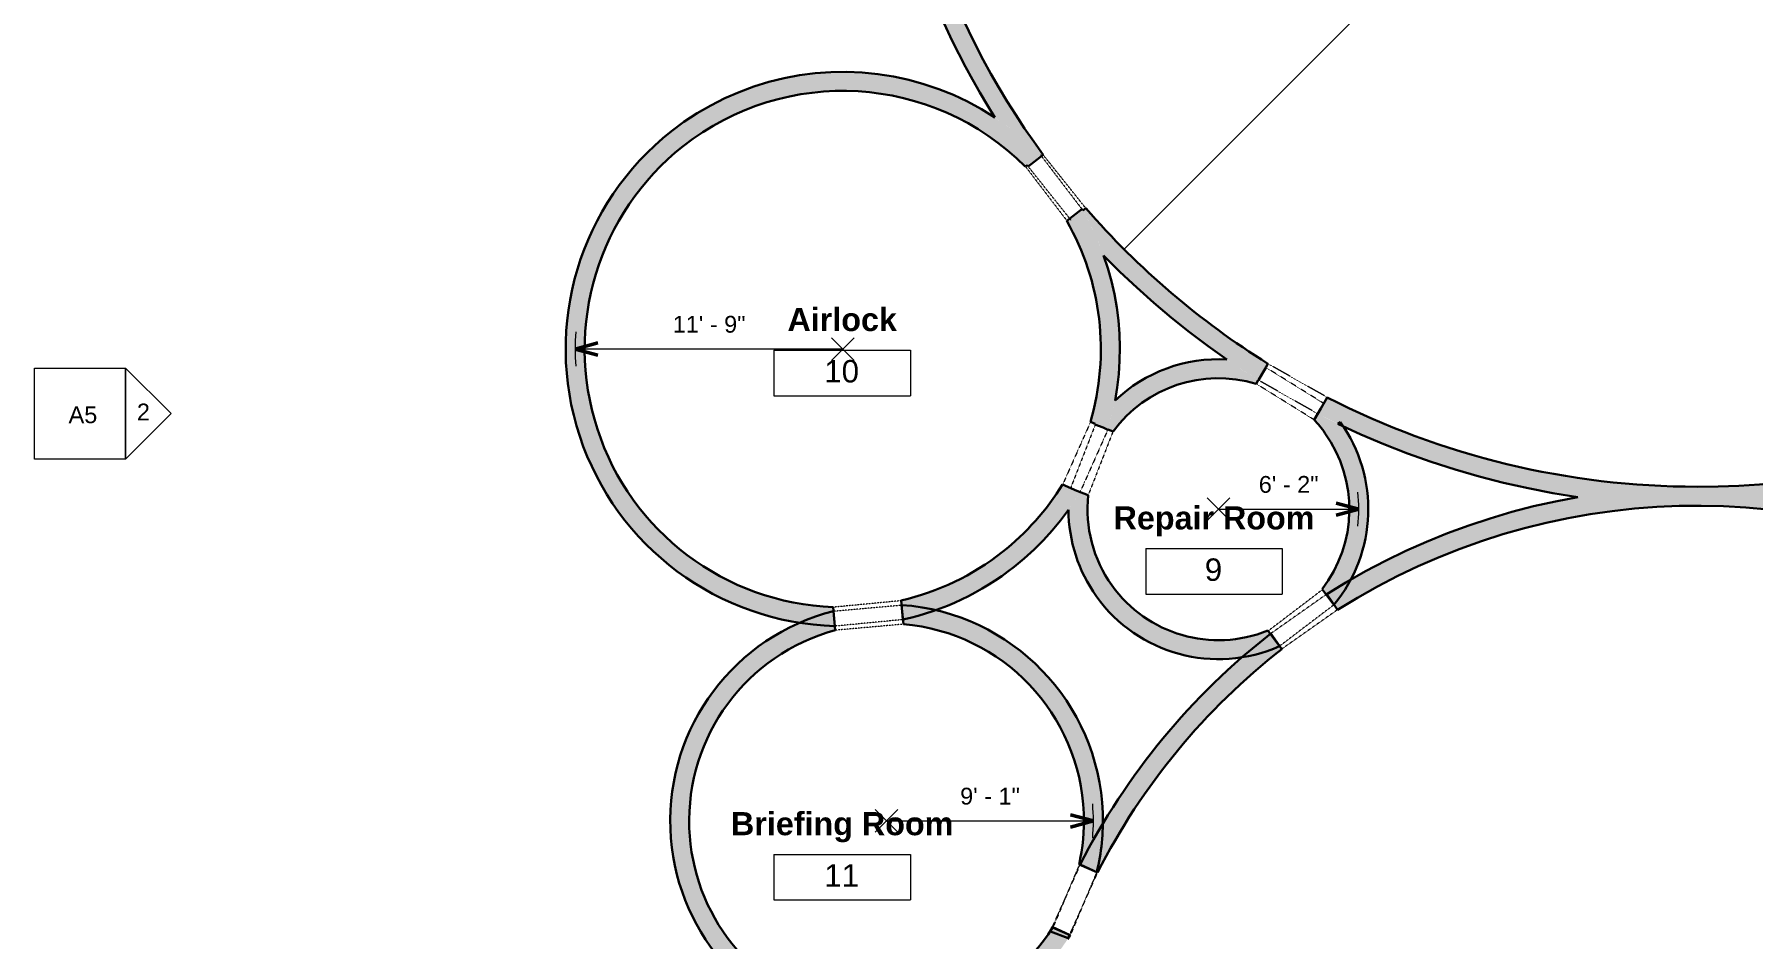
# Model space of a CAD drawing. Header units: inches. Extents: x -870 to 733, y -1250 to 961.
# Drawn here: x -870 to 35, y -272 to 204 of the extents above; entities that cross this region are included whole.
import ezdxf

# ---------------------------------------------------------------- set-up
doc = ezdxf.new("R2010")
doc.units = ezdxf.units.IN
doc.header["$MEASUREMENT"] = 0
doc.linetypes.add('Overhead', pattern=[0.15625, 0.09375, -0.0625])
for name, color, linetype, lineweight in [('A-ANNO-DIMS', 211, 'Continuous', 9), ('A-ANNO-DIMS-96', 211, 'Continuous', 9), ('A-AREA-IDEN', 2, 'Continuous', 9), ('A-DETL', 90, 'Continuous', 9), ('A-GENM', 13, 'Continuous', 9), ('A-WALL', 113, 'Continuous', 13), ('A-WALL-PATT', 111, 'Continuous', 13), ('G-ANNO-SYMB', 111, 'Continuous', 9)]:
    doc.layers.add(name, color=color, linetype=linetype, lineweight=lineweight)
doc.styles.add('Arial', font='arial.ttf', dxfattribs={"height": 8.851796})
doc.styles.add('Arial_1', font='arial.ttf', dxfattribs={"height": 11.802395})
doc.styles.add('Arial_B', font='arialbd.ttf', dxfattribs={"height": 12.177074})
doc.dimstyles.new('Arrow_-_3_32__Arial', dxfattribs={"dimscale": 12, "dimtxt": 9, "dimasz": 1, "dimexe": 0.75, "dimexo": 0, "dimgap": 0.5, "dimtad": 1, "dimjust": 3, "dimdec": 5, "dimrnd": 0.03125, "dimzin": 1, "dimdsep": 46, "dimlunit": 4, "dimtxsty": 'Arial', "dimblk1": 'OPEN30', "dimblk2": 'OPEN30', "dimsah": 1, "dimcen": 0.09, "dimazin": 0, "dimtfac": 1, "dimtdec": 4, "dimtix": 1, "dimtmove": 0, "dimatfit": 2, "dimfxl": 1, "dimtvp": 1, "dimtfill": 1, "dimfrac": 2, "dimtolj": 1, "dimtzin": 0, "dimarcsym": 2})

# ---------------------------------------------------------------- blocks, each defined once
blk = doc.blocks.new('Opening-Cased - 36_ x 84_-254266-Level 1')
at = {"layer": 'A-GENM', "linetype": 'Overhead'}
for p, q in [((-18.32, 5), (17.68, 5)), ((-18.32, -5), (17.68, -5))]:
    blk.add_line(p, q, dxfattribs=at)
blk = doc.blocks.new('Elevation - Detail Number-164347-Level 1')
at = {"layer": 'G-ANNO-SYMB'}
for p, q in [((-0.25, -0.25), (-0.25, 0.25)), ((-0.25, 0.25), (0.25, 0.25)), ((0.25, 0.25), (0.25, -0.25)), ((0.25, -0.25), (-0.25, -0.25))]:
    blk.add_line(p, q, dxfattribs=at)
blk = doc.blocks.new('Elevation - Detail Number-164074-Level 1')
at = {"layer": 'G-ANNO-SYMB'}
for p, q in [((0, 0.25), (-0.25, 0)), ((0.25, 0), (0, 0.25)), ((-0.25, 0), (0.25, 0))]:
    blk.add_line(p, q, dxfattribs=at)
blk = doc.blocks.new('Room Tag - Room Tag-60376-Level 1')
at = {"layer": 'A-AREA-IDEN'}
for p, q in [((-0.375, -0.0625), (-0.375, -0.3125)), ((-0.375, -0.0625), (0.375, -0.0625)), ((0.375, -0.0625), (0.375, -0.3125)), ((-0.375, -0.3125), (0.375, -0.3125))]:
    blk.add_line(p, q, dxfattribs=at)
blk = doc.blocks.new('DIMBLOCK9-Level 1')
at = {"layer": 'A-ANNO-DIMS-96'}
for p, q in [((-415.19, -216.08), (-427.19, -204.08)), ((-415.19, -204.08), (-427.19, -216.08)), ((-421.19, -210.08), (-312.19, -210.08))]:
    blk.add_line(p, q, dxfattribs=at)
at = {"layer": 'A-ANNO-DIMS-96', "lineweight": 50}
for q in [(-324.19, -206.86), (-324.19, -213.3)]:
    blk.add_line((-312.19, -210.08), q, dxfattribs=at)
at = {"layer": 'A-ANNO-DIMS-96'}
blk.add_arc((-421.19, -210.08), 109, 355.26989, 4.73158, dxfattribs=at)
at = {"layer": 'A-ANNO-DIMS-96', "color": 0, "insert": (-382.4, -192.6), "char_height": 8.852, "width": 37.7169, "attachment_point": 1, "rotation": 0.00074, "line_spacing_factor": 0.938532, "style": 'Arial', "bg_fill": 3, "box_fill_scale": 1.25, "bg_fill_color": 0, "bg_fill_transparency": 0}
blk.add_mtext('9\' - 1"', dxfattribs=at)
blk = doc.blocks.new('_Open30')
at = {"color": 0, "linetype": 'ByBlock', "lineweight": -2}
for p, q in [((-1, 0.268), (0, 0)), ((0, 0), (-1, -0.268)), ((0, 0), (-1, 0))]:
    blk.add_line(p, q, dxfattribs=at)
blk = doc.blocks.new('DIMBLOCK10-Level 1')
at = {"layer": 'A-ANNO-DIMS-96', "lineweight": 50}
for q in [(-573.26, 41.71), (-573.26, 35.28)]:
    blk.add_line((-585.26, 38.5), q, dxfattribs=at)
at = {"layer": 'A-ANNO-DIMS-96'}
for p, q in [((-444.26, 38.47), (-585.26, 38.5)), ((-450.26, 44.47), (-438.26, 32.47)), ((-450.26, 32.47), (-438.26, 44.47))]:
    blk.add_line(p, q, dxfattribs=at)
blk.add_arc((-444.26, 38.47), 141, 176.33004, 183.64439, dxfattribs=at)
at = {"layer": 'A-ANNO-DIMS-96', "color": 0, "insert": (-533.86, 55.97), "char_height": 8.852, "width": 45.8585, "attachment_point": 1, "rotation": 359.98721, "line_spacing_factor": 0.938532, "style": 'Arial', "bg_fill": 3, "box_fill_scale": 1.25, "bg_fill_color": 0, "bg_fill_transparency": 0}
blk.add_mtext('11\' - 9"', dxfattribs=at)
blk = doc.blocks.new('DIMBLOCK11-Level 1')
at = {"layer": 'A-ANNO-DIMS-96'}
for p, q in [((-240.32, -51.88), (-252.32, -39.88)), ((-240.32, -39.88), (-252.32, -51.88)), ((-246.32, -45.88), (-172.32, -45.86))]:
    blk.add_line(p, q, dxfattribs=at)
at = {"layer": 'A-ANNO-DIMS-96', "lineweight": 50}
for q in [(-184.32, -42.65), (-184.32, -49.08)]:
    blk.add_line((-172.32, -45.86), q, dxfattribs=at)
at = {"layer": 'A-ANNO-DIMS-96'}
blk.add_arc((-246.32, -45.88), 74, 353.04668, 6.98349, dxfattribs=at)
at = {"layer": 'A-ANNO-DIMS-96', "color": 0, "insert": (-225.04, -28.39), "char_height": 8.852, "width": 37.7169, "attachment_point": 1, "rotation": 0.01509, "line_spacing_factor": 0.938532, "style": 'Arial', "bg_fill": 3, "box_fill_scale": 1.25, "bg_fill_color": 0, "bg_fill_transparency": 0}
blk.add_mtext('6\' - 2"', dxfattribs=at)

msp = doc.modelspace()

# ---------------------------------------------------------------- hatches: boundary and pattern name
at = {"layer": 'A-WALL-PATT'}
h = msp.add_hatch(color=256, dxfattribs=at)
h.paths.add_polyline_path([(-56.935182, -39.49998), (-44.452734, -37.539484), (-31.909907, -36.012213), (-19.321734, -34.919995), (-6.703298, -34.26414), (5.930277, -34.045435), (-8.520114, -33.800852), (-22.95395, -33.067384), (-37.354698, -31.845871), (-51.705858, -30.137713), (-65.990992, -27.944865), (-80.830345, -25.127474), (-94.297812, -22.115705), (-108.287071, -18.48607), (-122.145484, -14.385094), (-136.751923, -9.485375), (-149.406437, -4.788447), (-162.777746, 0.696231), (-175.955787, 6.630275), (-188.925461, 13.006886), (-193.864155, 4.301529), (-180.913132, -2.087886), (-167.758062, -8.045882), (-154.41331, -13.565954), (-140.893449, -18.642072), (-127.213246, -23.268694), (-113.387638, -27.440766), (-99.431726, -31.153732), (-85.36075, -34.403537), (-71.190077, -37.186633)], flags=0)
h.paths.add_polyline_path([(-225.176219, 22.065386), (-220.237525, 30.770742), (-232.048898, 38.419788), (-243.601816, 46.453872), (-254.883732, 54.86427), (-265.882394, 63.641847), (-276.585857, 72.77707), (-286.982496, 82.260019), (-297.06102, 92.080394), (-306.810484, 102.22753), (-316.220299, 112.690408), (-317.796491, 111.431854), (-314.658355, 105.700043), (-311.779841, 99.833552), (-309.166716, 93.844133), (-306.824215, 87.743785), (-297.514289, 78.486143), (-287.930458, 69.512357), (-278.081373, 60.830527), (-267.975924, 52.448489), (-257.623232, 44.37381), (-247.032644, 36.613779), (-236.213718, 29.175399)], flags=0)
h.paths.add_polyline_path([(-346.504477, 134.577448), (-338.683195, 140.822566), (-346.873229, 152.416261), (-354.673382, 164.275773), (-362.075035, 176.387997), (-369.070008, 188.739546), (-375.650571, 201.316772), (-381.809452, 214.105776), (-387.539844, 227.092424), (-392.835415, 240.262365), (-397.690313, 253.601045), (-402.099173, 267.093724), (-406.057123, 280.72549), (-409.559788, 294.48128), (-412.603299, 308.345892), (-415.184291, 322.304005), (-417.299912, 336.340193), (-418.947825, 350.438945), (-420.126208, 364.58468), (-420.833759, 378.761767), (-421.069696, 392.954539), (-431.069696, 392.954539), (-430.831901, 378.540077), (-430.118773, 364.141304), (-428.931089, 349.773888), (-427.270142, 335.453465), (-425.137739, 321.195622), (-422.536201, 307.015875), (-419.468359, 292.929655), (-415.937551, 278.952294), (-411.947622, 265.099002), (-407.502912, 251.384856), (-402.608259, 237.824782), (-397.268989, 224.433537), (-391.490915, 211.225695), (-385.280323, 198.21563), (-378.643974, 185.417501), (-371.589089, 172.845237), (-364.123346, 160.512519), (-357.72915, 156.065482), (-351.027962, 150.804021), (-345.696996, 146.181041), (-340.09328, 140.771767), (-347.110663, 135.406347), (-346.807813, 134.991719)], flags=0)
msp.add_hatch(color=256, dxfattribs=at).paths.add_polyline_path([(68.795737, -39.49998), (82.716368, -37.24643), (96.557039, -34.544896), (110.303337, -31.398193), (123.940948, -27.809598), (137.45567, -23.782846), (150.833431, -19.322132), (164.060299, -14.432099), (177.122501, -9.117842), (191.045031, -2.881998), (202.698684, 2.760778), (215.186031, 9.312771), (227.455474, 16.264263), (231.954295, 22.536427), (236.847045, 28.506387), (242.113482, 34.149443), (247.731814, 39.442247), (253.678797, 44.3629), (259.929826, 48.891043), (266.459036, 53.007941), (273.239414, 56.69656), (280.242905, 59.94164), (287.440534, 62.729753), (294.80252, 65.049363), (305.349081, 74.650664), (315.576708, 84.591012), (325.474509, 94.859821), (335.031941, 105.446153), (344.238822, 116.33873), (353.085346, 127.525951), (361.56209, 138.995899), (369.703507, 150.804021), (377.370525, 162.734819), (384.685377, 174.978505), (391.596789, 187.454373), (398.097401, 200.149134), (404.180286, 213.049266), (409.838967, 226.141028), (415.067415, 239.410475), (419.860061, 252.843474), (424.211801, 266.425714), (428.117999, 280.14273), (431.574494, 293.97991), (434.577605, 307.922515), (437.124132, 321.955693), (439.211364, 336.064498), (440.837076, 350.2339), (441.999538, 364.448807), (442.69751, 378.694078), (442.930251, 392.954539), (432.930251, 392.954539), (432.681319, 378.376285), (431.934815, 363.81503), (430.691609, 349.28775), (428.95315, 334.811383), (426.721465, 320.402809), (423.999157, 306.078826), (420.789399, 291.856137), (417.095933, 277.751324), (412.923067, 263.780833), (408.275666, 249.960953), (403.159148, 236.307797), (397.579479, 222.837284), (391.543164, 209.56512), (385.057242, 196.50678), (378.129275, 183.677489), (370.76734, 171.092206), (362.980022, 158.765604), (354.7764, 146.712056), (346.166039, 134.945616), (337.158978, 123.480003), (327.765719, 112.328585), (317.997215, 101.504365), (307.864854, 91.019962), (297.380451, 80.887601), (286.556231, 71.119097), (275.404813, 61.725838), (263.939199, 52.718777), (252.172759, 44.108416), (240.119212, 35.904794), (227.79261, 28.117476), (215.207327, 20.755541), (202.378036, 13.827574), (189.319696, 7.341652), (176.047532, 1.305337), (162.577019, -4.274332), (148.923863, -9.39085), (135.103982, -14.038251), (121.133491, -18.211117), (107.028679, -21.904583), (92.805989, -25.114341), (78.482007, -27.836649), (64.073433, -30.068334), (49.597066, -31.806793), (35.069786, -33.049999), (20.50853, -33.796503), (5.930277, -34.045435), (18.563853, -34.26414), (31.182288, -34.919995), (43.770462, -36.012213), (56.313289, -37.539484)], flags=0)
h = msp.add_hatch(color=256, dxfattribs=at)
h.paths.add_polyline_path([(-353.935659, -76.237861), (-348.137469, -71.424765), (-342.595341, -66.318914), (-337.324039, -60.933911), (-332.337603, -55.284101), (-327.64932, -49.384534), (-323.271677, -43.250927), (-319.216336, -36.899619), (-328.427411, -32.799015), (-332.80792, -39.471522), (-337.57233, -45.875553), (-342.704229, -51.989048), (-348.18594, -57.790949), (-353.99858, -63.261271), (-360.122128, -68.38117)], flags=0)
h.paths.add_polyline_path([(-304.575102, -4.011411), (-302.452397, 3.725934), (-300.757933, 11.568201), (-299.496826, 19.491709), (-298.672885, 27.47253), (-298.288971, 35.539507), (-298.345126, 43.509601), (-298.842297, 51.517422), (-299.778611, 59.48584), (-301.15124, 67.390791), (-302.956039, 75.208404), (-305.187557, 82.91507), (-307.839055, 90.487516), (-310.902527, 97.902872), (-314.36872, 105.138746), (-318.227167, 112.173287), (-326.236808, 106.049195), (-322.543294, 99.14521), (-319.253217, 92.04011), (-316.377483, 84.757446), (-313.925623, 77.321356), (-311.905765, 69.756488), (-310.324603, 62.087917), (-309.187379, 54.341061), (-308.497862, 46.541598), (-308.258337, 38.715381), (-308.469599, 30.88835), (-309.130947, 23.086448), (-310.240189, 15.335536), (-311.793649, 7.661305), (-313.786176, 0.089193), (-307.112072, -2.881998)], flags=0)
h.paths.add_polyline_path([(-348.102921, 134.647676), (-340.09328, 140.771767), (-346.248131, 146.682778), (-352.737815, 152.224099), (-359.540161, 157.3768), (-366.631931, 162.123276), (-373.988897, 166.447313), (-381.585925, 170.334138), (-389.39706, 173.770472), (-397.395619, 176.744577), (-405.554275, 179.246291), (-413.845156, 181.267067), (-422.239936, 182.800003), (-430.709938, 183.839861), (-439.226225, 184.383089), (-447.759703, 184.427831), (-456.281217, 183.973933), (-464.761657, 183.022948), (-473.172051, 181.578123), (-481.483665, 179.644394), (-489.668105, 177.228368), (-497.69741, 174.338299), (-505.54415, 170.98406), (-513.181516, 167.177111), (-520.583419, 162.930456), (-528.202973, 157.904052), (-534.580573, 153.177515), (-528.394103, 145.320824), (-521.778233, 150.213424), (-514.878588, 154.69697), (-507.720428, 158.75505), (-500.329954, 162.372809), (-492.734222, 165.537003), (-484.961035, 168.236049), (-477.03885, 170.460067), (-468.996666, 172.200916), (-460.863923, 173.452223), (-452.670393, 174.209407), (-444.446067, 174.469697), (-436.221054, 174.23214), (-428.025462, 173.497605), (-419.889291, 172.268782), (-411.842326, 170.550168), (-403.914024, 168.348056), (-396.133407, 165.670505), (-388.528958, 162.527318), (-381.128513, 158.93), (-373.959164, 154.891721), (-367.047153, 150.427262), (-360.417785, 145.552967), (-354.095326, 140.286679)], flags=0)
h = msp.add_hatch(color=256, dxfattribs=at)
h.paths.add_polyline_path([(-448.384407, -107.471852), (-449.344187, -97.435036), (-457.409053, -96.892845), (-465.427465, -95.872492), (-473.371096, -94.377583), (-481.211888, -92.413399), (-488.922143, -89.986877), (-496.474624, -87.106589), (-503.842654, -83.78271), (-511.000205, -80.026981), (-517.921993, -75.852669), (-524.583569, -71.27452), (-530.961399, -66.308705), (-537.032955, -60.972766), (-542.776789, -55.285552), (-548.172612, -49.267152), (-553.201363, -42.938827), (-557.845278, -36.322931), (-562.087953, -29.442833), (-565.914402, -22.322838), (-569.311106, -14.988097), (-572.266068, -7.464518), (-574.76885, 0.221321), (-576.81061, 8.04227), (-578.384137, 15.970703), (-579.48387, 23.978613), (-580.105927, 32.037713), (-580.24811, 40.119533), (-579.909916, 48.195526), (-579.092539, 56.237163), (-577.798868, 64.216039), (-576.033472, 72.103967), (-573.802588, 79.873085), (-571.114095, 87.495948), (-567.977491, 94.945629), (-564.403855, 102.195813), (-560.405812, 109.220888), (-555.997484, 115.99604), (-551.194443, 122.497334), (-546.013655, 128.701807), (-540.473422, 134.58754), (-534.593315, 140.133743), (-528.394103, 145.320824), (-534.580573, 153.177515), (-541.104825, 147.725101), (-547.300614, 141.90214), (-553.146928, 135.728382), (-558.623938, 129.224764), (-563.713069, 122.413345), (-568.397059, 115.317225), (-572.660024, 107.960473), (-576.487505, 100.368038), (-579.866521, 92.565671), (-582.785612, 84.579834), (-585.234877, 76.437612), (-587.20601, 68.166619), (-588.692325, 59.794908), (-589.688782, 51.350871), (-590.192001, 42.863148), (-590.200274, 34.360524), (-589.713575, 25.871837), (-588.733554, 17.425877), (-587.263534, 9.051289), (-585.308501, 0.776476), (-582.875087, -7.370497), (-579.971543, -15.362), (-576.607718, -23.170928), (-572.795021, -30.770798), (-568.546381, -38.135833), (-563.876209, -45.241055), (-558.800345, -52.062365), (-553.336002, -58.57663), (-547.501714, -64.761754), (-541.317269, -70.596762), (-534.80364, -76.061863), (-527.982921, -81.138522), (-520.878242, -85.80952), (-513.513702, -90.059017), (-505.914276, -93.8726), (-498.105739, -97.237334), (-490.114575, -100.141807), (-481.967885, -102.57617), (-473.693299, -104.532166), (-465.318883, -106.003161), (-456.873037, -106.984165)], flags=0)
h.paths.add_polyline_path([(-412.547884, -104.044949), (-404.619512, -102.046297), (-396.815458, -99.606942), (-389.160199, -96.734535), (-381.677745, -93.438085), (-374.391563, -89.72793), (-367.324504, -85.615706), (-360.438238, -81.069361), (-353.935659, -76.237861), (-360.122128, -68.38117), (-366.108458, -72.8344), (-372.329994, -76.952637), (-378.768012, -80.723488), (-385.403135, -84.135602), (-392.215395, -87.178711), (-399.184287, -89.843656), (-406.288838, -92.122416), (-413.507665, -94.008133)], flags=0)
h = msp.add_hatch(color=256, dxfattribs=at)
h.paths.add_polyline_path([(-310.604012, -91.794689), (-302.466526, -85.98252), (-305.522054, -81.316729), (-308.190773, -76.419405), (-310.455248, -71.322542), (-312.300683, -66.059442), (-313.715021, -60.664491), (-314.689022, -55.172936), (-315.216321, -49.620656), (-315.293475, -44.043928), (-314.919979, -38.479186), (-320.895212, -36.152214), (-319.216336, -36.899619), (-322.178168, -41.608174), (-325.317214, -46.200486), (-325.058253, -52.277931), (-324.332446, -58.317435), (-323.144097, -64.28319), (-321.500251, -70.139825), (-319.410655, -75.852617), (-316.887697, -81.387695), (-313.946337, -86.712242)], flags=0)
h.paths.add_polyline_path([(-190.169214, -5.774579), (-183.368509, -0.9172), (-188.63383, 1.656973), (-193.864155, 4.301529), (-192.673502, 6.461667), (-195.91174, 1.240683), (-192.673502, -2.501423), (-192.382324, -2.881998)], flags=0)
h.paths.add_polyline_path([(-301.855968, -4.933223), (-298.325425, -0.533051), (-294.447223, 3.563997), (-290.247287, 7.330532), (-285.753693, 10.741375), (-280.996479, 13.773727), (-276.007445, 16.407317), (-270.819944, 18.624539), (-265.468651, 20.410572), (-259.98934, 21.753477), (-254.418637, 22.644276), (-248.59508, 23.076021), (-243.152378, 23.048801), (-237.532134, 22.559823), (-231.97062, 21.61335), (-226.505014, 20.215707), (-225.307155, 22.147006), (-233.643341, 27.47751), (-241.856701, 32.995388), (-247.725863, 33.108903), (-253.587251, 32.786285), (-259.408501, 32.029316), (-265.15747, 30.842175), (-270.802415, 29.231417), (-276.312168, 27.205937), (-281.656307, 24.776917), (-286.805322, 21.95777), (-291.730785, 18.764062), (-296.405498, 15.213427), (-300.803649, 11.32547), (-302.466551, 3.668217), (-304.516659, -3.897054)], flags=0)
h.paths.add_polyline_path([(-307.034781, -2.916406), (-311.334238, -1.002366), (-311.464303, -1.19139), (-307.123135, -2.881998)], flags=0)
h.paths.add_polyline_path([(-223.229796, 25.496316), (-221.070131, 28.978325), (-221.224883, 29.030342)], flags=0)
h = msp.add_hatch(color=256, dxfattribs=at)
h.paths.add_polyline_path([(-249.227403, -124.824953), (-243.213438, -124.817529), (-237.217464, -124.352638), (-231.274228, -123.432974), (-225.418174, -122.063867), (-219.683237, -120.253252), (-214.102654, -118.01162), (-220.342021, -109.802373), (-225.766214, -111.746823), (-231.333732, -113.231913), (-237.005747, -114.247287), (-242.742705, -114.785865), (-248.504595, -114.84389), (-254.251236, -114.420957), (-259.94255, -113.520017), (-265.538846, -112.147351), (-271.001098, -110.312533), (-276.291211, -108.028359), (-281.372293, -105.310758), (-286.208908, -102.178683), (-290.767328, -98.653976), (-295.015761, -94.761218), (-298.924581, -90.527558), (-302.466526, -85.98252), (-310.604012, -91.794689), (-306.924848, -96.551956), (-302.894456, -101.01556), (-298.53619, -105.159634), (-293.875309, -108.960163), (-288.938824, -112.395121), (-283.755341, -115.444602), (-278.354901, -118.090935), (-272.7688, -120.318782), (-267.029411, -122.115234), (-261.169994, -123.469879), (-255.224506, -124.374866)], flags=0)
h.paths.add_polyline_path([(-185.441388, -96.227868), (-181.74266, -91.387254), (-178.427928, -86.276022), (-175.516905, -80.924567), (-173.0269, -75.36471), (-170.97272, -69.629514), (-169.36658, -63.753082), (-168.218031, -57.77036), (-167.533903, -51.716922), (-167.318265, -45.628767), (-167.572398, -39.542097), (-168.294791, -33.493107), (-169.481149, -27.517767), (-171.124417, -21.65161), (-173.214823, -15.929518), (-175.739936, -10.385518), (-178.684742, -5.052578), (-182.031728, 0.037591), (-190.169214, -5.774579), (-186.962034, -10.694963), (-184.184921, -15.870274), (-181.857996, -21.263011), (-179.998121, -26.834102), (-178.618771, -32.543181), (-177.72994, -38.348883), (-177.338068, -44.209142), (-177.445994, -50.081496), (-178.052937, -55.923397), (-179.154499, -61.692518), (-180.742698, -67.347058), (-182.806027, -72.846045), (-185.329536, -78.149638), (-188.294941, -83.219408), (-191.680755, -88.018622)], flags=0)
h = msp.add_hatch(color=256, dxfattribs=at)
h.paths.add_polyline_path([(-325.4928, -271.83009), (-324.801935, -270.044646), (-333.933526, -265.937976), (-334.828661, -268.24656)], flags=0)
h.paths.add_polyline_path([(-310.036421, -237.212046), (-303.99018, -225.91453), (-297.540161, -214.842576), (-290.694767, -204.010609), (-283.462917, -193.432743), (-275.854033, -183.122758), (-267.878028, -173.094086), (-259.545294, -163.359794), (-250.866686, -153.932563), (-241.853512, -144.824677), (-232.517514, -136.048), (-222.870856, -127.613967), (-212.926106, -119.533568), (-218.691133, -111.347291), (-228.992327, -119.695529), (-238.98351, -128.412405), (-248.651497, -137.486417), (-257.983531, -146.905589), (-266.967297, -156.657493), (-275.590938, -166.72926), (-283.843076, -177.107597), (-291.71282, -187.778811), (-299.189786, -198.728818), (-306.264106, -209.943168), (-312.926445, -221.407064), (-319.168011, -233.105377), (-318.488372, -233.411025)], flags=0)
h.paths.add_polyline_path([(236.492847, -129.108587), (236.240478, -128.816508), (232.292725, -123.984394), (228.601485, -118.953607), (225.176737, -113.737749), (222.027742, -108.350923), (219.163014, -102.807692), (214.782531, -99.703262), (209.465302, -108.187232), (218.696868, -114.870528), (227.709146, -121.84671)], flags=0)
h.paths.add_polyline_path([(-183.492376, -98.805434), (-172.267438, -92.0103), (-160.79905, -85.634632), (-149.102879, -79.68714), (-136.751923, -73.990487), (-125.091395, -69.10859), (-112.808886, -64.491984), (-100.364158, -60.33244), (-87.774212, -56.635638), (-75.056249, -53.406631), (-62.227643, -50.649829), (-49.305922, -48.368999), (-36.308737, -46.567257), (-23.253847, -45.247064), (-10.159086, -44.410224), (2.957657, -44.057881), (16.07846, -44.190515), (29.185399, -44.807945), (42.260568, -45.909328), (55.286102, -47.493159), (68.244208, -49.557275), (81.117181, -52.098855), (93.887436, -55.114427), (106.537525, -58.599871), (119.050166, -62.550426), (131.408265, -66.960695), (143.594938, -71.824651), (155.593536, -77.135651), (167.387667, -82.886438), (178.961218, -89.069156), (184.278447, -80.585185), (173.433612, -74.74984), (162.398094, -69.283669), (151.184455, -64.192894), (139.805461, -59.483312), (128.274064, -55.160283), (116.603393, -51.228728), (104.806733, -47.693124), (92.897514, -44.557494), (80.889291, -41.82541), (68.795962, -39.500022), (56.313412, -37.539501), (43.770481, -36.012213), (31.012812, -34.911185), (18.563661, -34.264136), (5.92998, -34.045443), (-6.703531, -34.264153), (-19.321901, -34.920008), (-31.910011, -36.012224), (-44.452773, -37.53949), (-56.935157, -39.499977), (-68.618723, -41.739618), (-80.830345, -44.516841), (-91.735903, -47.354779), (-103.144986, -50.724337), (-114.438201, -54.463906), (-125.603553, -58.569515), (-136.751923, -63.091255), (-147.503369, -67.86102), (-158.214571, -73.037047), (-168.751406, -78.559383), (-179.102682, -84.422162), (-189.257404, -90.619156)], flags=0)
h = msp.add_hatch(color=256, dxfattribs=at)
h.paths.add_polyline_path([(-535.109823, -214.327381), (-525.116763, -213.954902), (-525.142084, -206.959855), (-524.697124, -199.978929), (-523.783896, -193.043705), (-522.406531, -186.185558), (-520.571259, -179.435514), (-518.286385, -172.824109), (-515.562244, -166.381255), (-512.41116, -160.136098), (-508.847389, -154.11689), (-504.887054, -148.350864), (-500.54807, -142.864104), (-495.850068, -137.681431), (-490.8143, -132.826294), (-485.463549, -128.320655), (-479.822021, -124.184898), (-473.915239, -120.437734), (-467.769924, -117.096114), (-461.413878, -114.175157), (-454.875855, -111.688075), (-448.185433, -109.646121), (-449.082985, -99.546411), (-456.18238, -101.584767), (-463.134875, -104.078583), (-469.911285, -107.01739), (-476.483161, -110.388852), (-482.822916, -114.178815), (-488.903935, -118.371369), (-494.700692, -122.948915), (-500.188852, -127.892235), (-505.345375, -133.180579), (-510.148615, -138.791746), (-514.578409, -144.70218), (-518.61616, -150.887071), (-522.244918, -157.320455), (-525.449451, -163.975324), (-528.216304, -170.823742), (-530.533865, -177.83696), (-532.392403, -184.985537), (-533.784116, -192.239463), (-534.703162, -199.568287), (-535.145684, -206.941243)], flags=0)
h.paths.add_polyline_path([(-317.261103, -206.207338), (-307.268042, -205.834859), (-307.768656, -198.598927), (-308.728408, -191.409476), (-310.143413, -184.29561), (-312.007944, -177.286126), (-314.314452, -170.409401), (-317.0536, -163.693272), (-320.551741, -156.568016), (-323.783758, -150.85079), (-327.747523, -144.776426), (-332.08955, -138.966424), (-336.792262, -133.444301), (-341.836621, -128.232414), (-347.202208, -123.35186), (-352.867302, -118.822396), (-358.80897, -114.662358), (-365.003159, -110.888586), (-371.424794, -107.516357), (-378.047881, -104.559323), (-384.845608, -102.029453), (-391.790457, -99.936989), (-398.854314, -98.290401), (-406.008584, -97.096355), (-413.224307, -96.359685), (-412.326755, -106.459395), (-405.207418, -107.316383), (-398.164057, -108.661915), (-391.230157, -110.489595), (-384.438681, -112.790735), (-377.821917, -115.554394), (-371.411319, -118.767434), (-365.237365, -122.414581), (-359.329405, -126.478495), (-353.715526, -130.939857), (-348.422417, -135.777458), (-343.47524, -140.968299), (-338.897515, -146.487703), (-334.711005, -152.309431), (-330.935612, -158.405807), (-327.589283, -164.747847), (-324.687929, -171.305402), (-322.245342, -178.047298), (-320.273133, -184.941482), (-318.780679, -191.955181), (-317.775076, -199.055051)], flags=0)
h = msp.add_hatch(color=256, dxfattribs=at)
h.paths.add_polyline_path([(-444.169451, -321.740852), (-439.048485, -319.449105), (-433.751385, -317.600557), (-428.316429, -316.208564), (-422.782888, -315.283186), (-417.190749, -314.83111), (-411.580419, -314.855601), (-405.99244, -315.356484), (-400.46719, -316.330138), (-395.044593, -317.769528), (-389.763835, -319.664254), (-383.37233, -317.626016), (-377.111786, -315.215344), (-371.003883, -312.440588), (-365.069773, -309.311357), (-359.330006, -305.838487), (-353.80446, -302.034004), (-348.512269, -297.911084), (-343.47153, -293.483751), (-338.550597, -288.610768), (-333.934655, -283.447956), (-329.640742, -278.014371), (-325.684705, -272.330067), (-324.348505, -270.230365), (-333.698463, -266.307606), (-337.749866, -272.161086), (-342.192213, -277.723698), (-347.00469, -282.969378), (-352.164749, -287.873549), (-357.648212, -292.413233), (-363.429388, -296.567159), (-369.481189, -300.315865), (-375.775261, -303.641787), (-382.282113, -306.529341), (-388.971259, -308.964999), (-395.811357, -310.937348), (-402.770358, -312.437146), (-409.815658, -313.457368), (-416.914245, -313.993232), (-424.032862, -314.042228), (-431.138153, -313.604127), (-438.196828, -312.680981), (-445.175815, -311.277115), (-452.042414, -309.399108), (-458.764453, -307.055757), (-465.310436, -304.258044), (-471.649693, -301.019075), (-477.752522, -297.354027), (-483.590329, -293.280073), (-489.135762, -288.816299), (-494.362838, -283.983621), (-499.247066, -278.804681), (-503.765561, -273.303746), (-507.897154, -267.506588), (-511.622485, -261.44037), (-514.924101, -255.133514), (-517.786532, -248.61557), (-520.196366, -241.917078), (-522.142312, -235.069422), (-523.615253, -228.104687), (-524.608287, -221.055504), (-525.116763, -213.954902), (-535.109823, -214.327381), (-534.612366, -221.532089), (-533.659721, -228.690842), (-532.25571, -235.774912), (-530.405968, -242.755867), (-528.117919, -249.605693), (-525.400744, -256.2969), (-522.265349, -262.802634), (-518.724316, -269.096788), (-514.791856, -275.154101), (-510.48375, -280.950264), (-505.817288, -286.462017), (-500.811198, -291.66724), (-495.485569, -296.545042), (-489.861774, -301.07585), (-483.962383, -305.241479), (-477.81107, -309.025213), (-471.432523, -312.411866), (-464.852339, -315.387848), (-458.096926, -317.941215), (-451.193395, -320.061719)], flags=0)
h.paths.add_polyline_path([(-310.420884, -237.033658), (-309.102814, -230.88261), (-308.126045, -224.668221), (-307.493552, -218.409415), (-307.207261, -212.125249), (-307.268042, -205.834859), (-317.261103, -206.207338), (-317.229351, -212.980304), (-317.638524, -219.740973), (-318.486887, -226.460671), (-319.770841, -233.110899), (-319.055487, -233.411025)], flags=0)

# ---------------------------------------------------------------- linework, layer by layer
at = {"layer": 'A-DETL'}
msp.add_line((-295.988711, 91.03555), (307.864854, 694.889115), dxfattribs=at)
at = {"layer": 'A-WALL', "lineweight": 30}
for p, q in [((-346.504477, 134.577448), (-338.683195, 140.822566)), ((-348.102921, 134.647676), (-347.110663, 135.406347)), ((-318.227167, 112.173287), (-326.236808, 106.049195)), ((-316.220299, 112.690408), (-317.796491, 111.431854)), ((-223.229796, 25.496316), (-221.070131, 28.978325)), ((-221.224883, 29.030342), (-220.237525, 30.770742)), ((-226.505014, 20.215707), (-225.307155, 22.147006)), ((-225.176219, 22.065386), (-223.229796, 25.496316)), ((-188.925461, 13.006886), (-192.265278, 7.119844)), ((-313.786176, 0.089193), (-311.334238, -1.002366)), ((-192.265278, 7.119844), (-195.91174, 1.240683)), ((-182.031728, 0.037591), (-183.368509, -0.9172)), ((-311.464303, -1.19139), (-307.034781, -2.916406)), ((-307.034781, -2.916406), (-304.575102, -4.011411)), ((-304.537869, -3.888794), (-301.855968, -4.933223)), ((-320.895212, -36.152214), (-328.427411, -32.799015)), ((-314.919979, -38.479186), (-320.895212, -36.152214)), ((-191.680755, -88.018622), (-185.441388, -96.227868)), ((-448.384407, -107.471852), (-449.344187, -97.435036)), ((-448.185433, -109.646121), (-449.082985, -99.546411)), ((-413.507665, -94.008133), (-412.547884, -104.044949)), ((-413.224307, -96.359685), (-412.326755, -106.459395)), ((-189.257404, -90.619156), (-183.492376, -98.805434)), ((-214.102654, -118.01162), (-220.342021, -109.802373)), ((-212.926106, -119.533568), (-218.691133, -111.347291)), ((-319.770841, -233.110899), (-310.420884, -237.033658)), ((-319.168011, -233.105377), (-310.036421, -237.212046)), ((-334.828661, -268.24656), (-325.4928, -271.83009)), ((-324.801935, -270.044646), (-333.933526, -265.937976)), ((-324.348505, -270.230365), (-333.698463, -266.307606))]:
    msp.add_line(p, q, dxfattribs=at)
at = {"layer": 'A-WALL', "lineweight": 30, "flags": 128}
for points in [[(-364.123643, 160.512674), (-371.171972, 164.859762), (-378.455592, 168.800283), (-385.950913, 172.321499), (-393.633821, 175.41208), (-401.479598, 178.062085), (-409.463005, 180.262987), (-417.558357, 182.007706), (-425.739609, 183.29063), (-433.980443, 184.107629), (-442.254345, 184.456076), (-450.534697, 184.334849), (-458.794861, 183.744336), (-467.008261, 182.686438), (-475.148474, 181.164556), (-483.189311, 179.183586), (-491.104904, 176.749899), (-498.869784, 173.871325), (-506.458972, 170.557122), (-513.84805, 166.817951), (-521.013246, 162.665841), (-527.931501, 158.114152), (-534.580573, 153.177515)], [(-317.796187, 111.431285), (-318.011193, 111.802729), (-318.227167, 112.173287)], [(-306.824215, 87.743785), (-298.214014, 79.162846), (-289.368515, 70.824751), (-280.294528, 62.735918), (-270.999082, 54.902609), (-261.489366, 47.330884), (-251.772737, 40.026595), (-241.856712, 32.995406)], [(-300.803629, 11.325581), (-299.660426, 18.282995), (-298.854454, 25.287448), (-298.387586, 32.322599), (-298.260903, 39.372037), (-298.474696, 46.419334), (-299.028462, 53.448063), (-299.920905, 60.441845), (-301.149945, 67.38438), (-302.712716, 74.259488), (-304.605578, 81.051145), (-306.824111, 87.743433)], [(-225.307194, 22.147031), (-225.241701, 22.106196), (-225.176219, 22.065386)], [(-304.575102, -4.011411), (-304.556463, -3.950076), (-304.537838, -3.888672)], [(-183.368077, -0.917405), (-171.322737, -6.482998), (-159.113671, -11.680447), (-146.752448, -16.504815), (-134.250458, -20.951656), (-121.619219, -25.016875), (-108.870369, -28.696725), (-96.015655, -31.987815), (-83.06692, -34.887109), (-70.036117, -37.391931), (-56.935182, -39.49998)], [(-56.935389, -39.500018), (-68.618838, -41.739642), (-80.223156, -44.358832), (-91.735934, -47.354788), (-103.144954, -50.724327), (-114.438103, -54.463872), (-125.603393, -58.569454), (-136.628972, -63.036714), (-147.503136, -67.860913), (-158.214339, -73.036931), (-168.75121, -78.559276), (-179.102535, -84.422075), (-189.257404, -90.619156)], [(-353.935659, -76.237861), (-348.588484, -71.817623), (-343.457409, -67.148437), (-338.553941, -62.240786), (-333.889162, -57.105767), (-329.473596, -51.75497), (-325.317211, -46.20044)], [(-325.684705, -272.330067), (-325.010725, -271.283672), (-324.348505, -270.230365)]]:
    msp.add_lwpolyline(points, dxfattribs=at)
at = {"layer": 'A-WALL', "lineweight": 30}
for centre, radius, start, end in [((5.930277, 392.954539), 436.999973, 180, 212.134188708), ((5.930277, 392.954539), 426.999973, 180, 216.190583853), ((5.930277, 392.954539), 426.999973, 270, 0), ((-444.258116, 38.469827), 136, 45.006748687, 128.217395959), ((-444.258116, 38.469827), 146, 128.217395959, 268.380475734), ((-444.258116, 38.469827), 136, 128.217395959, 267.856776402), ((5.930277, 392.954539), 436.999973, 216.111262201, 216.245901451), ((5.930277, 392.954539), 426.999973, 221.02257348, 238.017040632), ((-444.258116, 38.469827), 136, 343.607818757, 29.795586642), ((-246.31787, -45.878549), 79, 86.762757058, 133.605844714), ((-246.31787, -45.878549), 79, 71.36176956, 71.48017669), ((-246.31787, -45.878549), 69, 73.313021373, 143.600595616), ((5.930277, 392.954539), 426.999973, 242.849030259, 270), ((-246.31787, -45.878549), 69, 35.536183052, 43.069690743), ((-246.31787, -45.878549), 79, 320.406754565, 35.536183052), ((-246.31787, -45.878549), 79, 145.385436112, 145.551847429), ((-246.31787, -45.878549), 69, 322.358006378, 35.536183052), ((-444.258116, 38.469827), 136, 308.217395959, 328.396656712), ((-246.31787, -45.878549), 69, 173.843926246, 215.536183052), ((5.930277, -399.045435), 355, 60.829437752, 122.24799629), ((-246.31787, -45.878549), 79, 180.233489436, 215.536183052), ((-444.258116, 38.469827), 136, 283.067938447, 308.217395959), ((-444.258116, 38.469827), 146, 282.544239115, 308.217395959), ((-246.31787, -45.878549), 69, 215.536183052, 292.114675748), ((-421.188933, -210.08112), 114, 104.163199196, 182.134641303), ((-421.188933, -210.08112), 114, 2.134641303, 85.993758621), ((-246.31787, -45.878549), 79, 215.536183052, 294.06592756), ((-421.188933, -210.08112), 104, 2.134641303, 85.111712608), ((-421.188933, -210.08112), 104, 105.045245209, 182.134641303), ((5.930277, -399.045435), 365, 127.981072483, 152.958850695), ((5.930277, -399.045435), 355, 128.060765031, 152.879158147), ((-421.188933, -210.08112), 104, 347.206363995, 2.134641303), ((-421.188933, -210.08112), 114, 346.324317983, 2.134641303), ((-421.188933, -210.08112), 114, 182.134641303, 258.370427458), ((-421.188933, -210.08112), 104, 182.134641303, 327.272831395), ((5.930277, -399.045435), 365, 158.612234341, 159.000912418), ((5.930277, -399.045435), 355, 158.691926889, 159.000912418)]:
    msp.add_arc(centre, radius, start, end, dxfattribs=at)

# ---------------------------------------------------------------- block references
at = {"layer": 'A-AREA-IDEN', "xscale": 95.99999999999994, "yscale": 95.99999999999994, "zscale": 95.99999999999994}
for p in [(-444.573327, 43.884041), (-248.639553, -60.628482), (-444.573327, -221.69297)]:
    msp.add_blockref('Room Tag - Room Tag-60376-Level 1', p, dxfattribs=at)
at = {"layer": 'A-GENM'}
for p, rotation in [((-332.936419, 123.179461), 307.4011676644768), ((-331.566945, 123.883145), 128.6065786661566), ((-208.846927, 15.147187), 148.1913560577199), ((-207.333391, 17.691435), 150.4330354455386), ((-316.594641, -18.716531), 246.0022377348383), ((-313.164126, -20.19217), 248.7222609313758), ((-203.05421, -103.334091), 217.236341062878), ((-431.263028, -100.811794), 185.4623574242899), ((-431.019817, -103.100924), 185.0784789083827), ((-201.351734, -105.267108), 215.1543806605713), ((-322.11149, -251.871603), 245.7855425179723), ((-322.120073, -251.994903), 247.2395976951235)]:
    msp.add_blockref('Opening-Cased - 36_ x 84_-254266-Level 1', p, dxfattribs=dict(at, rotation=rotation))
at = {"layer": 'G-ANNO-SYMB', "xscale": 95.99999999999994, "yscale": 95.99999999999994, "zscale": 95.99999999999994}
msp.add_blockref('Elevation - Detail Number-164347-Level 1', (-846.235124, 4.471706), dxfattribs=at)
at = {"layer": 'G-ANNO-SYMB', "extrusion": (0, 0, -1), "xscale": 95.99999999999994, "yscale": 95.99999999999994, "zscale": 95.99999999999994, "rotation": 90.00000000000038}
msp.add_blockref('Elevation - Detail Number-164074-Level 1', (822.235124, 4.471706), dxfattribs=at)

# ---------------------------------------------------------------- texts
at = {"layer": 'A-AREA-IDEN', "attachment_point": 2, "line_spacing_factor": 0.938532}
for s, insert, char_height, width, style in [('Airlock', (-444.562619, 60.133226), 12.1770744, 66.384, 'Arial_B'), ('10', (-444.848651, 32.690951), 11.8023952, 21.888, 'Arial_1'), ('Repair Room', (-248.628845, -44.379297), 12.17707442, 122.832, 'Arial_B'), ('9', (-248.914877, -71.821572), 11.802395, 10.944, 'Arial_1'), ('Briefing Room', (-444.562619, -205.443785), 12.17707442, 136.08, 'Arial_B'), ('11', (-444.848651, -232.88606), 11.8023952, 21.888, 'Arial_1')]:
    msp.add_mtext(s, dxfattribs=dict(at, insert=insert, char_height=char_height, width=width, style=style))

# ---------------------------------------------------------------- next in the draw order: texts
at = {"layer": 'G-ANNO-SYMB', "attachment_point": 2, "line_spacing_factor": 0.938532, "style": 'Arial', "bg_fill": 3, "box_fill_scale": 1.25, "bg_fill_color": 0, "bg_fill_transparency": 0}
for s, insert, char_height, width in [('A5', (-844.637554, 8.28514), 8.8517964, 18.036), ('2', (-812.779381, 9.756876), 8.851796, 8.208)]:
    msp.add_mtext(s, dxfattribs=dict(at, insert=insert, char_height=char_height, width=width))

# ---------------------------------------------------------------- next in the draw order: dimensions: what is measured, and where the dimension line sits
at = {"layer": 'A-ANNO-DIMS'}
for center, mpoint, picture, middle in [((-444.258116, 38.469827), (-585.258112, 38.501293), 'DIMBLOCK10-Level 1', (-508.755767, 49.003709)), ((-246.31787, -45.878549), (-172.317872, -45.859063), 'DIMBLOCK11-Level 1', (-215.320641, -35.350898)), ((-421.188933, -210.08112), (-312.188933, -210.079716), 'DIMBLOCK9-Level 1', (-372.689068, -199.561007))]:
    dim = msp.add_radius_dim(center=center, mpoint=mpoint, dimstyle='Arrow_-_3_32__Arial', override={"dimpost": '<>'}, dxfattribs=at)
    dim.commit()
    dim.dimension.update_dxf_attribs({"geometry": picture, "text_midpoint": middle})

doc.saveas('drawing.dxf')
